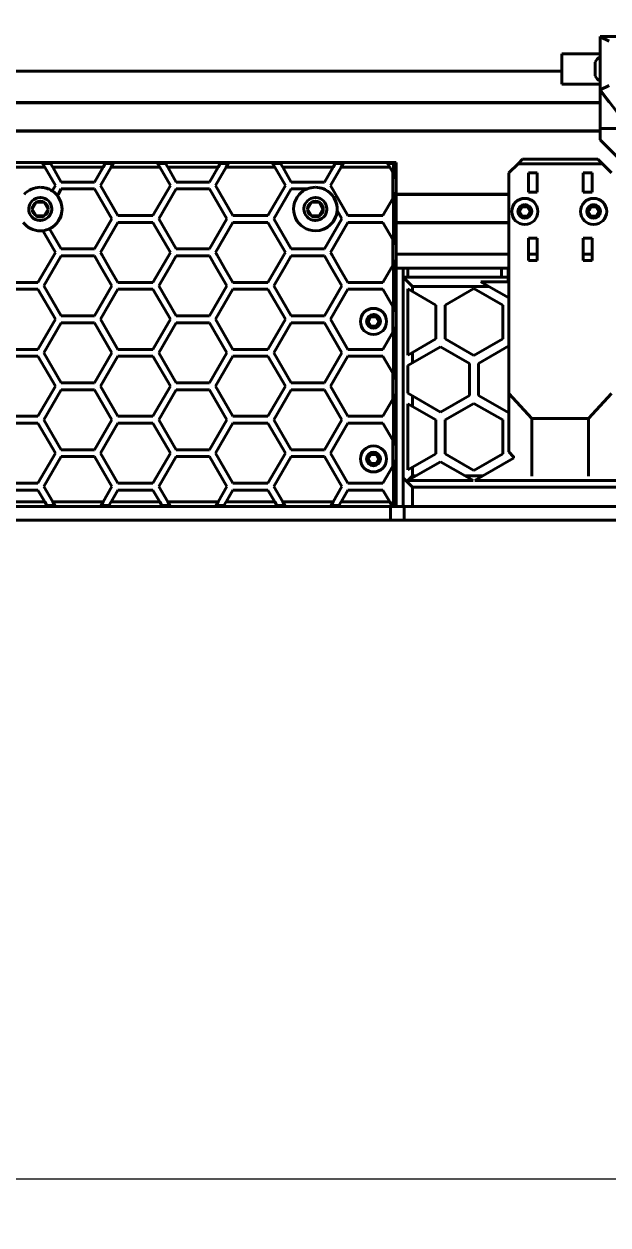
# Model space of a CAD drawing. Header units: millimetres. Extents: x 15 to 415, y 5 to 292.
# Drawn here: x 291.17 to 307.09, y 163.58 to 196.34 of the extents above; entities that cross this region are included whole.
import ezdxf

# ---------------------------------------------------------------- set-up
doc = ezdxf.new("R2010")
doc.units = ezdxf.units.MM
doc.layers.add('Annotations', color=7, linetype='Continuous')
doc.layers.add('Geometries', color=7, linetype='Continuous')
doc.styles.add('Shapr3', font='txt', dxfattribs={"height": 3.3495})
doc.dimstyles.new('ISO-25', dxfattribs={"dimtxt": 2.5, "dimasz": 2.5, "dimexe": 1.25, "dimexo": 0.625, "dimtad": 1, "dimtxsty": 'Standard', "dimcen": 2.5, "dimadec": 0, "dimazin": 0, "dimtfac": 1, "dimtmove": 0, "dimatfit": 3, "dimfxl": 1, "dimarcsym": 0})

# ---------------------------------------------------------------- blocks, each defined once
blk = doc.blocks.new('*D3')
at = {"layer": 'Annotations', "color": 0, "linetype": 'Continuous', "lineweight": 15}
for p, q in [((307.372, 273.412), (253.842, 273.412)), ((255.092, 182.588), (255.092, 270.912)), ((275.119, 180.088), (253.842, 180.088))]:
    blk.add_line(p, q, dxfattribs=at)
at = {"layer": 'Annotations', "color": 0}
for points in [[(255.509, 270.912), (254.676, 270.912), (255.092, 273.412)], [(254.676, 182.588), (255.509, 182.588), (255.092, 180.088)]]:
    blk.add_solid(points, dxfattribs=at)
at = {"layer": 'Defpoints', "color": 0}
for p in [(255.092, 273.412), (307.997, 273.412), (275.744, 180.088)]:
    blk.add_point(p, dxfattribs=at)
at = {"layer": 'Annotations', "color": 0, "lineweight": 15, "insert": (252.398, 223.569), "char_height": 3.3495, "attachment_point": 5, "rotation": 90, "style": 'Shapr3'}
blk.add_mtext('\\A1;746,59', dxfattribs=at)
blk = doc.blocks.new('*D4')
at = {"layer": 'Annotations', "color": 0, "linetype": 'Continuous', "lineweight": 15}
for p, q in [((275.744, 179.463), (275.744, 163.58)), ((345.115, 179.463), (345.115, 163.58)), ((342.615, 164.83), (278.244, 164.83))]:
    blk.add_line(p, q, dxfattribs=at)
at = {"layer": 'Annotations', "color": 0}
for points in [[(278.244, 165.246), (278.244, 164.413), (275.744, 164.83)], [(342.615, 164.413), (342.615, 165.246), (345.115, 164.83)]]:
    blk.add_solid(points, dxfattribs=at)
at = {"layer": 'Defpoints', "color": 0}
for p in [(275.744, 180.088), (345.115, 180.088), (275.744, 164.83)]:
    blk.add_point(p, dxfattribs=at)
at = {"layer": 'Annotations', "color": 0, "lineweight": 15, "insert": (315.25, 167.523), "char_height": 3.3495, "attachment_point": 5, "style": 'Shapr3'}
blk.add_mtext('\\A1;554,97', dxfattribs=at)

msp = doc.modelspace()

# ---------------------------------------------------------------- linework, layer by layer
at = {"layer": 'Geometries', "linetype": 'Continuous', "lineweight": 40}
for p, q in [((306.8758, 195.7678), (306.8758, 195.9928)), ((306.8758, 195.9928), (306.8773, 195.9928)), ((306.8773, 195.9928), (307.8896, 195.9928)), ((306.8773, 195.9844), (306.8773, 195.9928)), ((306.8773, 195.9844), (307.1273, 195.8678)), ((306.8773, 195.7678), (306.8773, 195.9844)), ((306.8773, 195.7678), (306.8758, 195.7678)), ((306.8758, 195.5206), (306.8758, 195.7678)), ((306.8773, 195.5206), (306.8773, 195.7678)), ((305.8287, 195.5206), (305.8287, 195.0553)), ((305.8287, 195.5206), (306.8758, 195.5206)), ((306.7396, 194.9243), (306.7396, 195.2993)), ((306.8758, 195.5206), (306.8773, 195.5206)), ((306.8773, 195.4471), (306.8773, 195.5206)), ((306.8773, 194.7765), (306.8773, 195.4471)), ((283.7346, 195.0553), (305.8287, 195.0553)), ((305.8287, 195.0553), (305.8287, 194.6956)), ((305.8287, 194.6956), (306.8758, 194.6956)), ((306.8758, 194.1928), (306.8758, 194.6956)), ((306.8758, 194.6956), (306.8773, 194.6956)), ((306.8773, 194.6956), (306.8773, 194.7765)), ((306.8773, 194.5431), (306.8773, 194.6956)), ((307.1273, 194.6591), (306.8781, 194.5422)), ((306.8781, 194.5422), (306.8773, 194.5431)), ((306.8773, 194.527), (306.8773, 194.5431)), ((307.1258, 194.1973), (306.8773, 194.527)), ((310.176, 190.1664), (306.8781, 194.5422)), ((283.4184, 194.1867), (306.8758, 194.1867)), ((306.8758, 194.1928), (283.4206, 194.1928)), ((306.8758, 194.1867), (306.8758, 194.1928)), ((306.8758, 193.4856), (306.8758, 194.1867)), ((306.8758, 193.4178), (283.1386, 193.4178)), ((283.1408, 193.4238), (306.8758, 193.4238)), ((306.8758, 193.4856), (307.3694, 193.4856)), ((306.8758, 193.4856), (306.8758, 193.4238)), ((306.8758, 193.4238), (306.8758, 193.4178)), ((306.8758, 193.4178), (306.8758, 193.1803)), ((308.3633, 191.6928), (306.8758, 193.1803)), ((304.6394, 192.5277), (304.7644, 192.6527)), ((304.7644, 192.6527), (306.8144, 192.6527)), ((305.1155, 192.6527), (305.0592, 192.6527)), ((305.0592, 192.6527), (305.5969, 192.6527)), ((305.1007, 192.6527), (305.1155, 192.6527)), ((305.5969, 192.6527), (305.7894, 192.6527)), ((305.7894, 192.6527), (305.982, 192.6527)), ((305.982, 192.6527), (306.5197, 192.6527)), ((306.4895, 192.6527), (306.4689, 192.6527)), ((306.5197, 192.6527), (306.4689, 192.6527)), ((306.8144, 192.6527), (306.9394, 192.5277)), ((282.8246, 192.5553), (301.2662, 192.5553)), ((291.7382, 192.4303), (290.4103, 192.4303)), ((291.6802, 192.5303), (291.7382, 192.4303)), ((291.8969, 192.5303), (291.6802, 192.5303)), ((291.7382, 192.4303), (292.0267, 191.9323)), ((291.9549, 192.4303), (291.8969, 192.5303)), ((293.3289, 192.4303), (291.9549, 192.4303)), ((291.9549, 192.4303), (292.1891, 192.0261)), ((293.0959, 192.0261), (293.3289, 192.4303)), ((293.2582, 191.9323), (293.5453, 192.4303)), ((293.3865, 192.5303), (293.3289, 192.4303)), ((293.6029, 192.5303), (293.3865, 192.5303)), ((293.5453, 192.4303), (293.6029, 192.5303)), ((294.8732, 192.4303), (293.5453, 192.4303)), ((295.0319, 192.5303), (294.8152, 192.5303)), ((294.8152, 192.5303), (294.8732, 192.4303)), ((295.1617, 191.9323), (294.8732, 192.4303)), ((295.0899, 192.4303), (295.0319, 192.5303)), ((296.4639, 192.4303), (295.0899, 192.4303)), ((295.3241, 192.0261), (295.0899, 192.4303)), ((296.4639, 192.4303), (296.2309, 192.0261)), ((296.3932, 191.9323), (296.6803, 192.4303)), ((296.5215, 192.5303), (296.4639, 192.4303)), ((296.7379, 192.5303), (296.5215, 192.5303)), ((296.6803, 192.4303), (296.7379, 192.5303)), ((298.0082, 192.4303), (296.6803, 192.4303)), ((298.1669, 192.5303), (297.9502, 192.5303)), ((297.9502, 192.5303), (298.0082, 192.4303)), ((298.2967, 191.9323), (298.0082, 192.4303)), ((298.2249, 192.4303), (298.1669, 192.5303)), ((299.5989, 192.4303), (298.2249, 192.4303)), ((298.2249, 192.4303), (298.4591, 192.0261)), ((299.3659, 192.0261), (299.5989, 192.4303)), ((299.8153, 192.4303), (299.5282, 191.9323)), ((299.6565, 192.5303), (299.5989, 192.4303)), ((299.8729, 192.5303), (299.6565, 192.5303)), ((299.8153, 192.4303), (299.8729, 192.5303)), ((301.1408, 192.4303), (299.8153, 192.4303)), ((301.2412, 192.5303), (301.0829, 192.5303)), ((301.0829, 192.5303), (301.1408, 192.4303)), ((301.2247, 192.2855), (301.1408, 192.4303)), ((301.2247, 191.5791), (301.2247, 192.2855)), ((301.2247, 192.2855), (301.2412, 192.2571)), ((301.2412, 192.5303), (301.2662, 192.5553)), ((301.2412, 192.2571), (301.2412, 192.5303)), ((301.2662, 192.5553), (301.3162, 192.5553)), ((301.3162, 192.5553), (301.3162, 192.1277)), ((304.6394, 192.5277), (304.3894, 192.2777)), ((306.9394, 192.5277), (304.6394, 192.5277)), ((307.1894, 192.2777), (306.9394, 192.5277)), ((292.1891, 192.0261), (293.0959, 192.0261)), ((296.2309, 192.0261), (295.3241, 192.0261)), ((298.4591, 192.0261), (299.3659, 192.0261)), ((301.2412, 192.2571), (301.3162, 192.1277)), ((301.3162, 192.1277), (301.3162, 191.7369)), ((304.3894, 192.2777), (304.3894, 191.6928)), ((304.922, 192.2777), (305.1627, 192.2777)), ((304.922, 192.2777), (304.922, 191.7464)), ((305.1627, 192.2777), (305.1627, 191.7464)), ((306.4162, 192.2777), (306.4162, 191.7464)), ((306.6569, 192.2777), (306.4162, 192.2777)), ((306.6569, 192.2777), (306.6569, 191.7464)), ((292.0267, 191.9323), (291.9416, 191.7855)), ((292.0828, 191.6551), (292.1011, 191.6867)), ((292.1011, 191.6867), (292.1891, 191.8386)), ((292.1891, 191.8386), (293.0959, 191.8386)), ((293.0959, 191.8386), (293.5678, 191.0198)), ((293.2582, 191.9323), (293.7302, 191.1135)), ((295.1617, 191.9323), (294.6874, 191.1135)), ((294.8497, 191.0198), (295.3241, 191.8386)), ((296.2309, 191.8386), (295.3241, 191.8386)), ((296.2309, 191.8386), (296.7028, 191.0198)), ((296.8652, 191.1135), (296.3932, 191.9323)), ((298.2967, 191.9323), (297.8224, 191.1135)), ((298.4591, 191.8386), (297.9847, 191.0198)), ((298.4591, 191.8386), (298.7091, 191.8386)), ((298.7091, 191.8386), (298.8875, 191.8386)), ((299.3659, 191.8386), (299.3417, 191.8386)), ((299.3743, 191.8239), (299.3659, 191.8386)), ((299.5282, 191.9323), (300.0002, 191.1135)), ((301.2412, 191.6075), (301.3162, 191.7369)), ((301.3162, 191.7369), (301.3162, 191.6928)), ((304.3894, 191.6928), (301.3162, 191.6928)), ((301.3162, 191.6928), (301.3162, 191.6867)), ((301.3162, 191.6867), (304.3894, 191.6867)), ((301.3162, 191.6867), (301.3162, 190.9238)), ((304.3894, 191.6928), (304.3894, 191.6867)), ((304.3894, 191.6867), (304.3894, 190.9238)), ((305.1627, 191.7464), (304.922, 191.7464)), ((305.11, 191.7464), (305.0592, 191.7464)), ((305.0592, 191.7464), (305.1627, 191.7464)), ((305.11, 191.7464), (305.0894, 191.7464)), ((306.4162, 191.7464), (306.6569, 191.7464)), ((306.4162, 191.7464), (306.5197, 191.7464)), ((306.4895, 191.7464), (306.4689, 191.7464)), ((306.5197, 191.7464), (306.4689, 191.7464)), ((291.5063, 191.4774), (291.3981, 191.2899)), ((291.5063, 191.4774), (291.3981, 191.2899)), ((291.6074, 191.4774), (291.5063, 191.4774)), ((291.6146, 191.4774), (291.6074, 191.4774)), ((291.6109, 191.6024), (291.6134, 191.6024)), ((291.6215, 191.4774), (291.6146, 191.4774)), ((291.7184, 191.4774), (291.6215, 191.4774)), ((291.7229, 191.4774), (291.7184, 191.4774)), ((291.8311, 191.2899), (291.7229, 191.4774)), ((299.0063, 191.4774), (298.8981, 191.2899)), ((299.0063, 191.4774), (298.8981, 191.2899)), ((299.1074, 191.4774), (299.0063, 191.4774)), ((299.1146, 191.4774), (299.1074, 191.4774)), ((299.1109, 191.6024), (299.1134, 191.6024)), ((299.1215, 191.4774), (299.1146, 191.4774)), ((299.2184, 191.4774), (299.1215, 191.4774)), ((299.2229, 191.4774), (299.2184, 191.4774)), ((299.2229, 191.4774), (299.2742, 191.3885)), ((299.3311, 191.2899), (299.2742, 191.3885)), ((301.2247, 191.5791), (300.955, 191.1135)), ((301.2247, 191.5791), (301.2412, 191.6075)), ((301.2412, 190.4321), (301.2412, 191.6075)), ((304.7518, 191.3493), (304.6796, 191.2243)), ((304.7518, 191.3493), (304.76, 191.3493)), ((304.824, 191.3493), (304.76, 191.3493)), ((304.824, 191.3493), (304.888, 191.3493)), ((304.8961, 191.3493), (304.888, 191.3493)), ((304.9683, 191.2243), (304.8961, 191.3493)), ((306.6268, 191.3493), (306.5767, 191.2625)), ((306.6268, 191.3493), (306.635, 191.3493)), ((306.699, 191.3493), (306.635, 191.3493)), ((306.699, 191.3493), (306.763, 191.3493)), ((306.7711, 191.3493), (306.763, 191.3493)), ((306.8433, 191.2243), (306.7711, 191.3493)), ((291.3981, 191.2899), (291.5063, 191.1024)), ((291.3981, 191.2899), (291.5063, 191.1024)), ((291.5063, 191.1024), (291.6146, 191.1024)), ((291.6146, 191.1024), (291.7229, 191.1024)), ((291.6158, 190.9775), (291.6183, 190.9775)), ((291.7229, 191.1024), (291.8311, 191.2899)), ((291.9269, 191.3), (291.9271, 191.2923)), ((291.9269, 191.2783), (291.9271, 191.2899)), ((291.9271, 191.2899), (291.9271, 191.2923)), ((293.5678, 191.0198), (293.0959, 190.2011)), ((293.7302, 191.1135), (294.6874, 191.1135)), ((294.8497, 191.0198), (295.3241, 190.2011)), ((296.7028, 191.0198), (296.2309, 190.2011)), ((296.8652, 191.1135), (297.8224, 191.1135)), ((298.4591, 190.2011), (297.9847, 191.0198)), ((298.8981, 191.2899), (299.0063, 191.1024)), ((298.8981, 191.2899), (299.0063, 191.1024)), ((299.0063, 191.1024), (299.1146, 191.1024)), ((299.1146, 191.1024), (299.2181, 191.1024)), ((299.1158, 190.9775), (299.1183, 190.9775)), ((299.2181, 191.1024), (299.2229, 191.1024)), ((299.2229, 191.1024), (299.3311, 191.2899)), ((299.8378, 191.0198), (299.3659, 190.2011)), ((299.4269, 191.3), (299.4271, 191.2923)), ((299.4269, 191.2783), (299.4271, 191.2899)), ((299.4271, 191.2899), (299.4271, 191.2923)), ((299.8378, 191.0198), (299.7068, 191.247)), ((300.0002, 191.1135), (300.955, 191.1135)), ((304.6796, 191.2243), (304.7518, 191.0993)), ((304.7518, 191.0993), (304.76, 191.0993)), ((304.824, 191.0993), (304.76, 191.0993)), ((304.824, 191.0993), (304.888, 191.0993)), ((304.8961, 191.0993), (304.888, 191.0993)), ((304.8961, 191.0993), (304.9209, 191.1422)), ((304.9683, 191.2243), (304.9209, 191.1422)), ((305.0114, 191.2209), (305.0115, 191.2243)), ((306.5546, 191.2243), (306.5766, 191.2624)), ((306.5546, 191.2243), (306.6268, 191.0993)), ((306.5766, 191.2624), (306.5767, 191.2625)), ((306.6268, 191.0993), (306.635, 191.0993)), ((306.699, 191.0993), (306.635, 191.0993)), ((306.699, 191.0993), (306.763, 191.0993)), ((306.7711, 191.0993), (306.763, 191.0993)), ((306.7711, 191.0993), (306.8433, 191.2243)), ((306.8864, 191.2209), (306.8865, 191.2243)), ((291.6832, 190.7002), (291.7273, 190.624)), ((292.1891, 190.2011), (291.869, 190.7535)), ((293.7301, 190.926), (293.2582, 190.1073)), ((293.7301, 190.926), (294.6874, 190.926)), ((295.1617, 190.1073), (294.6874, 190.926)), ((296.3932, 190.1073), (296.8651, 190.926)), ((296.8651, 190.926), (297.8224, 190.926)), ((298.2967, 190.1073), (297.8224, 190.926)), ((300.0001, 190.926), (299.5282, 190.1073)), ((300.955, 190.926), (300.0001, 190.926)), ((301.2247, 190.4605), (300.955, 190.926)), ((301.3162, 190.9238), (304.3894, 190.9238)), ((301.3162, 190.9238), (301.3162, 190.9178)), ((304.3894, 190.9178), (301.3162, 190.9178)), ((301.3162, 190.9178), (301.3162, 190.3027)), ((304.3894, 190.9238), (304.3894, 190.9178)), ((304.3894, 190.9178), (304.3894, 190.0553)), ((291.7273, 190.624), (292.0267, 190.1073)), ((301.2247, 189.7541), (301.2247, 190.4605)), ((301.2247, 190.4605), (301.2412, 190.4321)), ((301.2412, 190.4321), (301.3162, 190.3027)), ((304.922, 190.0553), (304.922, 190.4964)), ((304.922, 190.4964), (305.1627, 190.4964)), ((305.1627, 190.0553), (305.1627, 190.4964)), ((306.6569, 190.4964), (306.4162, 190.4964)), ((306.4162, 190.0553), (306.4162, 190.4964)), ((306.6569, 190.0553), (306.6569, 190.4964)), ((291.5524, 189.2886), (292.0267, 190.1073)), ((292.1891, 190.0136), (291.7147, 189.1948)), ((293.0959, 190.2011), (292.1891, 190.2011)), ((292.1891, 190.0136), (293.0959, 190.0136)), ((293.2879, 189.6803), (293.0959, 190.0136)), ((293.2882, 190.0553), (293.2582, 190.1073)), ((293.2882, 190.0553), (293.2882, 190.0553)), ((293.2906, 190.0511), (293.2882, 190.0553)), ((293.5043, 189.6803), (293.2906, 190.0511)), ((294.6874, 189.2886), (295.1617, 190.1073)), ((295.3241, 190.0136), (295.131, 189.6803)), ((295.3241, 190.2011), (296.2309, 190.2011)), ((295.3241, 190.0136), (296.2309, 190.0136)), ((296.2309, 190.0136), (296.4229, 189.6803)), ((296.4232, 190.0553), (296.3932, 190.1073)), ((296.4256, 190.0511), (296.4232, 190.0553)), ((296.4232, 190.0553), (296.4232, 190.0553)), ((296.6393, 189.6803), (296.4256, 190.0511)), ((298.2641, 190.0511), (298.0493, 189.6803)), ((298.2665, 190.0553), (298.2641, 190.0511)), ((298.4591, 190.0136), (298.266, 189.6803)), ((298.2665, 190.0553), (298.2666, 190.0553)), ((298.2967, 190.1073), (298.2666, 190.0553)), ((298.4591, 190.2011), (299.3659, 190.2011)), ((298.4591, 190.0136), (299.3659, 190.0136)), ((299.3659, 190.0136), (299.5579, 189.6803)), ((299.5582, 190.0553), (299.5282, 190.1073)), ((299.5606, 190.0511), (299.5582, 190.0553)), ((299.5582, 190.0553), (299.5582, 190.0553)), ((299.7743, 189.6803), (299.5606, 190.0511)), ((301.3162, 190.3027), (301.3162, 190.0553)), ((301.3162, 190.0553), (304.3894, 190.0553)), ((301.3162, 190.0553), (301.3162, 189.9119)), ((304.3894, 190.0553), (304.3894, 189.6803)), ((304.922, 190.0553), (305.1627, 190.0553)), ((304.922, 189.8909), (304.922, 190.0553)), ((305.1627, 189.8909), (305.1627, 190.0553)), ((306.4162, 190.0553), (306.6569, 190.0553)), ((306.4162, 189.8909), (306.4162, 190.0553)), ((306.6569, 189.8909), (306.6569, 190.0553)), ((293.5678, 189.1948), (293.2879, 189.6803)), ((293.7301, 189.2886), (293.5043, 189.6803)), ((294.8497, 189.1948), (295.131, 189.6803)), ((296.7028, 189.1948), (296.4229, 189.6803)), ((296.8651, 189.2886), (296.6393, 189.6803)), ((297.8224, 189.2886), (298.0493, 189.6803)), ((298.266, 189.6803), (297.9847, 189.1948)), ((299.5579, 189.6803), (299.8378, 189.1948)), ((300.0001, 189.2886), (299.7743, 189.6803)), ((301.182, 189.6803), (300.955, 189.2886)), ((301.2247, 189.7541), (301.182, 189.6803)), ((301.182, 189.6803), (301.182, 189.6803)), ((301.182, 189.6803), (301.182, 189.6803)), ((301.2247, 189.7541), (301.2412, 189.7825)), ((301.2412, 189.7825), (301.3162, 189.9119)), ((301.2412, 188.6071), (301.2412, 189.7825)), ((301.3162, 189.9119), (301.3162, 189.6803)), ((301.3162, 189.6803), (301.3162, 189.6803)), ((301.3162, 189.6803), (301.3162, 189.6803)), ((301.3162, 189.6803), (301.3162, 188.4777)), ((301.3162, 189.6803), (301.5103, 189.6803)), ((301.5103, 189.6803), (301.6366, 189.6803)), ((301.5116, 189.6803), (301.5116, 189.6804)), ((301.5116, 189.6804), (301.5116, 189.4304)), ((301.6366, 189.4304), (301.6366, 189.6804)), ((301.6366, 189.6803), (303.3802, 189.6803)), ((303.3802, 189.6803), (304.1878, 189.6803)), ((304.1866, 189.4304), (304.1866, 189.6804)), ((304.1878, 189.6803), (304.3741, 189.6803)), ((304.3741, 189.6804), (304.3741, 189.4304)), ((304.3741, 189.6803), (304.3882, 189.6803)), ((304.3894, 189.6803), (304.3894, 188.866)), ((304.922, 189.8909), (305.1627, 189.8909)), ((305.1124, 189.8909), (304.922, 189.8909)), ((305.0592, 189.8909), (305.1627, 189.8909)), ((305.11, 189.8909), (305.0592, 189.8909)), ((305.11, 189.8909), (305.1124, 189.8909)), ((306.6569, 189.8909), (306.4162, 189.8909)), ((306.4162, 189.8909), (306.5197, 189.8909)), ((306.4665, 189.8909), (306.4689, 189.8909)), ((306.6569, 189.8909), (306.4665, 189.8909)), ((306.5197, 189.8909), (306.4689, 189.8909)), ((301.5116, 189.4304), (301.5116, 183.9553)), ((301.5116, 189.4304), (301.6366, 189.4304)), ((301.7616, 189.1804), (301.5116, 189.4304)), ((304.1866, 189.4304), (301.6366, 189.4304)), ((304.3741, 189.4304), (304.1866, 189.4304)), ((304.3741, 189.4304), (304.3741, 189.3054)), ((290.5951, 189.2886), (291.5524, 189.2886)), ((290.5952, 189.1011), (291.5524, 189.1011)), ((292.0267, 188.2823), (291.5524, 189.1011)), ((291.7147, 189.1948), (292.1891, 188.3761)), ((293.0959, 188.3761), (293.5678, 189.1948)), ((293.7302, 189.1011), (293.2582, 188.2823)), ((293.7301, 189.2886), (294.6874, 189.2886)), ((294.6874, 189.1011), (293.7302, 189.1011)), ((294.6874, 189.1011), (295.1617, 188.2823)), ((294.8497, 189.1948), (295.3241, 188.3761)), ((296.2309, 188.3761), (296.7028, 189.1948)), ((296.8652, 189.1011), (296.3932, 188.2823)), ((296.8651, 189.2886), (297.8224, 189.2886)), ((296.8652, 189.1011), (297.8224, 189.1011)), ((298.2967, 188.2823), (297.8224, 189.1011)), ((298.4591, 188.3761), (297.9847, 189.1948)), ((299.8378, 189.1948), (299.3659, 188.3761)), ((300.0002, 189.1011), (299.5282, 188.2823)), ((300.0001, 189.2886), (300.955, 189.2886)), ((300.0002, 189.1011), (300.955, 189.1011)), ((301.2247, 188.6355), (300.955, 189.1011)), ((301.6366, 187.3078), (301.6366, 189.1123)), ((301.7616, 189.0402), (301.6366, 189.1123)), ((301.7616, 189.0402), (301.7616, 189.1804)), ((301.7616, 189.1804), (303.844, 189.1804)), ((302.4009, 188.6717), (301.7616, 189.0402)), ((302.6509, 188.6717), (303.4384, 189.1257)), ((303.4384, 189.1257), (304.2258, 188.6717)), ((303.627, 189.3054), (304.3741, 189.3054)), ((303.627, 189.3054), (303.844, 189.1804)), ((303.844, 189.1804), (304.3894, 188.866)), ((304.3894, 188.866), (304.3894, 187.5565)), ((292.1891, 188.3761), (293.0959, 188.3761)), ((295.3241, 188.3761), (296.2309, 188.3761)), ((298.4591, 188.3761), (299.3659, 188.3761)), ((301.2247, 187.9291), (301.2247, 188.6355)), ((301.2247, 188.6355), (301.2412, 188.6071)), ((301.2412, 188.6071), (301.3162, 188.4777)), ((301.3162, 188.4777), (301.3162, 188.0869)), ((302.4009, 187.7506), (302.4009, 188.6717)), ((302.6509, 187.7506), (302.6509, 188.6717)), ((304.2258, 187.7506), (304.2258, 188.6717)), ((292.0267, 188.2823), (291.5524, 187.4635)), ((292.1891, 188.1886), (291.7147, 187.3698)), ((292.1891, 188.1886), (293.0959, 188.1886)), ((293.5678, 187.3698), (293.0959, 188.1886)), ((293.7302, 187.4635), (293.2582, 188.2823)), ((295.1617, 188.2823), (294.6874, 187.4635)), ((294.8497, 187.3698), (295.3241, 188.1886)), ((295.3241, 188.1886), (296.2309, 188.1886)), ((296.2309, 188.1886), (296.7028, 187.3698)), ((296.8652, 187.4635), (296.3932, 188.2823)), ((297.8224, 187.4635), (298.2967, 188.2823)), ((298.4591, 188.1886), (297.9847, 187.3698)), ((298.4591, 188.1886), (299.3659, 188.1886)), ((299.3659, 188.1886), (299.8378, 187.3698)), ((299.5282, 188.2823), (300.0002, 187.4635)), ((300.5546, 188.2243), (300.5831, 188.2736)), ((300.5546, 188.2243), (300.6268, 188.0993)), ((300.6268, 188.3493), (300.5831, 188.2736)), ((300.6268, 188.3493), (300.635, 188.3493)), ((300.6268, 188.0993), (300.635, 188.0993)), ((300.699, 188.3493), (300.635, 188.3493)), ((300.699, 188.0993), (300.635, 188.0993)), ((300.699, 188.3493), (300.763, 188.3493)), ((300.699, 188.0993), (300.763, 188.0993)), ((300.7711, 188.3493), (300.763, 188.3493)), ((300.7711, 188.0993), (300.763, 188.0993)), ((300.8433, 188.2243), (300.7711, 188.3493)), ((300.7711, 188.0993), (300.7834, 188.1205)), ((300.8072, 188.1619), (300.7834, 188.1205)), ((300.8433, 188.2243), (300.8072, 188.1619)), ((300.8864, 188.2209), (300.8865, 188.2243)), ((301.3162, 188.0869), (301.2412, 187.9575)), ((301.3162, 188.0869), (301.3162, 186.6527)), ((300.955, 187.4635), (301.2247, 187.9291)), ((301.2412, 187.9575), (301.2247, 187.9291)), ((301.2412, 186.7821), (301.2412, 187.9575)), ((301.7616, 187.3803), (302.4009, 187.7506)), ((303.4384, 187.2944), (302.6509, 187.7506)), ((304.2258, 187.7506), (303.4384, 187.2944)), ((290.5952, 187.4635), (291.5524, 187.4635)), ((294.6874, 187.4635), (293.7302, 187.4635)), ((296.8652, 187.4635), (297.8224, 187.4635)), ((300.0002, 187.4635), (300.955, 187.4635)), ((301.6366, 187.3078), (301.7616, 187.3803)), ((302.5259, 187.5341), (301.7616, 187.0913)), ((301.7616, 187.0913), (301.7616, 187.3803)), ((303.3134, 187.0779), (302.5259, 187.5341)), ((304.3894, 187.5565), (303.5634, 187.0779)), ((304.3894, 187.5565), (304.3894, 186.2556)), ((290.5952, 187.276), (291.5524, 187.276)), ((291.5524, 187.276), (292.0267, 186.4573)), ((291.7147, 187.3698), (292.1891, 186.551)), ((293.0959, 186.551), (293.5678, 187.3698)), ((293.7302, 187.276), (293.2582, 186.4573)), ((293.7302, 187.276), (294.6874, 187.276)), ((294.6874, 187.276), (295.1617, 186.4573)), ((294.8497, 187.3698), (295.3241, 186.551)), ((296.7028, 187.3698), (296.2309, 186.551)), ((296.3932, 186.4573), (296.8652, 187.276)), ((297.8224, 187.276), (296.8652, 187.276)), ((298.2967, 186.4573), (297.8224, 187.276)), ((297.9847, 187.3698), (298.4591, 186.551)), ((299.3659, 186.551), (299.8378, 187.3698)), ((299.5282, 186.4573), (300.0002, 187.276)), ((300.955, 187.276), (300.0002, 187.276)), ((301.2247, 186.8105), (300.955, 187.276)), ((301.7616, 187.0913), (301.6366, 187.0189)), ((303.3134, 186.2072), (303.3134, 187.0779)), ((303.5634, 186.2072), (303.5634, 187.0779)), ((301.2247, 186.1041), (301.2247, 186.8105)), ((301.2247, 186.8105), (301.2412, 186.7821)), ((301.2412, 186.7821), (301.3162, 186.6527)), ((301.6366, 187.0189), (301.6366, 186.2658)), ((291.5524, 185.6385), (292.0267, 186.4573)), ((292.1891, 186.551), (293.0959, 186.551)), ((293.2582, 186.4573), (293.7302, 185.6385)), ((294.6874, 185.6385), (295.1617, 186.4573)), ((295.3241, 186.551), (296.2309, 186.551)), ((296.8652, 185.6385), (296.3932, 186.4573)), ((298.2967, 186.4573), (297.8224, 185.6385)), ((298.4591, 186.551), (299.3659, 186.551)), ((300.0002, 185.6385), (299.5282, 186.4573)), ((301.3162, 186.6527), (301.3162, 186.2619)), ((292.1891, 186.3635), (291.7147, 185.5448)), ((292.1891, 186.3635), (293.0959, 186.3635)), ((293.0959, 186.3635), (293.5678, 185.5448)), ((294.8497, 185.5448), (295.3241, 186.3635)), ((295.3241, 186.3635), (296.2309, 186.3635)), ((296.2309, 186.3635), (296.7028, 185.5448)), ((297.9847, 185.5448), (298.4591, 186.3635)), ((298.4591, 186.3635), (299.3659, 186.3635)), ((299.3659, 186.3635), (299.8378, 185.5448)), ((301.2247, 186.1041), (300.955, 185.6385)), ((301.2247, 186.1041), (301.2412, 186.1325)), ((301.2412, 186.1325), (301.3162, 186.2619)), ((301.2412, 184.9571), (301.2412, 186.1325)), ((301.3162, 186.2619), (301.3162, 184.8277)), ((301.7616, 186.1938), (301.6366, 186.2658)), ((302.5259, 185.7533), (301.7616, 186.1938)), ((301.7616, 185.9052), (301.7616, 186.1938)), ((302.5259, 185.7533), (303.3134, 186.2072)), ((303.5634, 186.2072), (304.3894, 185.731)), ((304.3894, 186.2556), (305.0144, 185.5784)), ((304.3894, 185.731), (304.3894, 186.2556)), ((306.5644, 185.5784), (307.1894, 186.2556)), ((301.6366, 184.1728), (301.6366, 185.9773)), ((301.7616, 185.9052), (301.6366, 185.9773)), ((302.4009, 185.5367), (301.7616, 185.9052)), ((302.6509, 185.5367), (303.4384, 185.9907)), ((303.4384, 185.9907), (304.2258, 185.5367)), ((290.5951, 185.451), (291.5524, 185.451)), ((290.5952, 185.6385), (291.5524, 185.6385)), ((292.0267, 184.6323), (291.5524, 185.451)), ((292.1891, 184.726), (291.7147, 185.5448)), ((293.0959, 184.726), (293.5678, 185.5448)), ((293.2582, 184.6323), (293.7301, 185.451)), ((293.7301, 185.451), (294.6874, 185.451)), ((293.7302, 185.6385), (294.6874, 185.6385)), ((294.6874, 185.451), (295.1617, 184.6323)), ((295.3241, 184.726), (294.8497, 185.5448)), ((296.7028, 185.5448), (296.2309, 184.726)), ((296.8651, 185.451), (296.3932, 184.6323)), ((296.8651, 185.451), (297.8224, 185.451)), ((296.8652, 185.6385), (297.8224, 185.6385)), ((297.8224, 185.451), (298.2967, 184.6323)), ((298.4591, 184.726), (297.9847, 185.5448)), ((299.8378, 185.5448), (299.3659, 184.726)), ((299.5282, 184.6323), (300.0001, 185.451)), ((300.0001, 185.451), (300.955, 185.451)), ((300.0002, 185.6385), (300.955, 185.6385)), ((300.955, 185.451), (301.2247, 184.9855)), ((302.4009, 184.6156), (302.4009, 185.5367)), ((302.6509, 184.6156), (302.6509, 185.5367)), ((304.2258, 184.6156), (304.2258, 185.5367)), ((304.3894, 184.6643), (304.3894, 185.731)), ((305.0144, 185.5784), (305.0144, 184.0063)), ((306.5644, 185.5784), (305.0144, 185.5784)), ((306.5644, 184.0063), (306.5644, 185.5784)), ((301.2412, 184.9571), (301.2247, 184.9855)), ((301.2247, 184.2791), (301.2247, 184.9855)), ((301.3162, 184.8277), (301.2412, 184.9571)), ((301.3162, 184.8277), (301.3162, 184.4369)), ((292.0267, 184.6323), (291.5524, 183.8135)), ((292.1891, 184.5385), (291.7147, 183.7198)), ((293.0959, 184.726), (292.1891, 184.726)), ((292.1891, 184.5385), (293.0959, 184.5385)), ((293.5678, 183.7198), (293.0959, 184.5385)), ((293.2582, 184.6323), (293.7301, 183.8135)), ((295.1617, 184.6323), (294.6874, 183.8135)), ((294.8497, 183.7198), (295.3241, 184.5385)), ((296.2309, 184.726), (295.3241, 184.726)), ((295.3241, 184.5385), (296.2309, 184.5385)), ((296.7028, 183.7198), (296.2309, 184.5385)), ((296.3932, 184.6323), (296.8651, 183.8135)), ((298.2967, 184.6323), (297.8224, 183.8135)), ((297.9847, 183.7198), (298.4591, 184.5385)), ((298.4591, 184.726), (299.3659, 184.726)), ((298.4591, 184.5385), (299.3659, 184.5385)), ((299.3659, 184.5385), (299.8378, 183.7198)), ((300.0001, 183.8135), (299.5282, 184.6323)), ((300.6268, 184.5993), (300.5546, 184.4743)), ((300.5546, 184.4743), (300.5977, 184.3997)), ((300.6268, 184.5993), (300.635, 184.5993)), ((300.699, 184.5993), (300.635, 184.5993)), ((300.699, 184.5993), (300.764, 184.5993)), ((300.7711, 184.5993), (300.764, 184.5993)), ((300.7711, 184.5993), (300.786, 184.5737)), ((300.7711, 184.3493), (300.8433, 184.4743)), ((300.8382, 184.4831), (300.786, 184.5737)), ((300.8433, 184.4743), (300.8382, 184.4831)), ((300.8864, 184.4709), (300.8865, 184.4743)), ((301.2412, 184.3075), (301.3162, 184.4369)), ((301.3162, 184.4369), (301.3162, 183.1804)), ((301.7616, 184.2453), (302.4009, 184.6156)), ((303.4384, 184.1594), (302.6509, 184.6156)), ((304.2258, 184.6156), (303.4384, 184.1594)), ((304.5144, 184.4939), (303.6785, 184.0096)), ((304.5144, 184.5288), (304.3894, 184.6643)), ((304.5144, 184.5288), (304.5144, 184.5481)), ((304.5144, 184.4939), (304.5144, 184.5288)), ((300.5977, 184.3997), (300.6088, 184.3804)), ((300.6268, 184.3493), (300.6088, 184.3804)), ((300.6268, 184.3493), (300.635, 184.3493)), ((300.699, 184.3493), (300.635, 184.3493)), ((300.699, 184.3493), (300.763, 184.3493)), ((300.7711, 184.3493), (300.763, 184.3493)), ((301.2247, 184.2791), (300.955, 183.8135)), ((301.2247, 184.2791), (301.2412, 184.3075)), ((301.2412, 183.2053), (301.2412, 184.3075)), ((301.6366, 184.1728), (301.7616, 184.2453)), ((301.7616, 184.0096), (301.7616, 184.2453)), ((301.8535, 184.0096), (302.5259, 184.3991)), ((303.1982, 184.0096), (302.5259, 184.3991)), ((291.5524, 183.8135), (290.5951, 183.8135)), ((294.6874, 183.8135), (293.7301, 183.8135)), ((297.8224, 183.8135), (296.8651, 183.8135)), ((300.0001, 183.8135), (300.955, 183.8135)), ((301.5116, 183.9553), (301.5116, 183.1804)), ((301.5116, 183.9553), (301.6094, 183.8575)), ((301.6094, 183.8575), (301.7616, 184.0096)), ((301.6094, 183.8575), (301.7603, 183.7066)), ((301.6378, 183.8846), (301.8535, 184.0096)), ((303.4139, 183.8846), (301.6378, 183.8846)), ((301.8535, 184.0096), (301.7616, 184.0096)), ((303.6785, 184.0096), (303.1982, 184.0096)), ((303.4139, 183.8846), (303.1982, 184.0096)), ((303.6785, 184.0096), (303.4627, 183.8846)), ((307.9606, 183.8846), (303.4627, 183.8846)), ((290.5952, 183.626), (291.5524, 183.626)), ((291.7382, 183.3053), (291.5524, 183.626)), ((291.9549, 183.3053), (291.7147, 183.7198)), ((293.3289, 183.3053), (293.5678, 183.7198)), ((293.7302, 183.626), (293.5453, 183.3053)), ((293.7302, 183.626), (294.6874, 183.626)), ((294.6874, 183.626), (294.8732, 183.3053)), ((294.8497, 183.7198), (295.0899, 183.3053)), ((296.4639, 183.3053), (296.7028, 183.7198)), ((296.6803, 183.3053), (296.8652, 183.626)), ((296.8652, 183.626), (297.8224, 183.626)), ((298.0082, 183.3053), (297.8224, 183.626)), ((298.2249, 183.3053), (297.9847, 183.7198)), ((299.8378, 183.7198), (299.5989, 183.3053)), ((299.8153, 183.3053), (300.0002, 183.626)), ((300.0002, 183.626), (300.955, 183.626)), ((301.1408, 183.3053), (300.955, 183.626)), ((301.7603, 183.7066), (301.7616, 183.7053)), ((301.7603, 183.1804), (301.7603, 183.7066)), ((318.6076, 183.7053), (301.7616, 183.7053)), ((301.1604, 183.1803), (279.5229, 183.1803)), ((290.4103, 183.3053), (291.7382, 183.3053)), ((291.7382, 183.3053), (291.7961, 183.2053)), ((291.7961, 183.2053), (292.0128, 183.2053)), ((291.9549, 183.3053), (293.3289, 183.3053)), ((292.0128, 183.2053), (291.9549, 183.3053)), ((293.3289, 183.3053), (293.2712, 183.2053)), ((293.2712, 183.2053), (293.4876, 183.2053)), ((293.4876, 183.2053), (293.5453, 183.3053)), ((293.5453, 183.3053), (294.8732, 183.3053)), ((294.8732, 183.3053), (294.9311, 183.2053)), ((294.9311, 183.2053), (295.1478, 183.2053)), ((295.1478, 183.2053), (295.0899, 183.3053)), ((295.0899, 183.3053), (296.4639, 183.3053)), ((296.4639, 183.3053), (296.4062, 183.2053)), ((296.4062, 183.2053), (296.6226, 183.2053)), ((296.6226, 183.2053), (296.6803, 183.3053)), ((296.6803, 183.3053), (298.0082, 183.3053)), ((298.0082, 183.3053), (298.0661, 183.2053)), ((298.0661, 183.2053), (298.2828, 183.2053)), ((298.2828, 183.2053), (298.2249, 183.3053)), ((298.2249, 183.3053), (299.5989, 183.3053)), ((299.5989, 183.3053), (299.5412, 183.2053)), ((299.5412, 183.2053), (299.7576, 183.2053)), ((299.7576, 183.2053), (299.8153, 183.3053)), ((299.8153, 183.3053), (301.1408, 183.3053)), ((301.1408, 183.3053), (301.1988, 183.2053)), ((301.2662, 183.1803), (301.1604, 183.1803)), ((301.1604, 182.8053), (301.1604, 183.1803)), ((301.1988, 183.2053), (301.2412, 183.2053)), ((301.2662, 183.1803), (301.2412, 183.2053)), ((301.3162, 183.1803), (301.2662, 183.1803)), ((301.3162, 183.1804), (301.3162, 183.1803)), ((301.5037, 183.1804), (301.3162, 183.1804)), ((301.3162, 183.1803), (301.3162, 183.1803)), ((301.3162, 183.1803), (301.5037, 183.1803)), ((301.5037, 183.1804), (301.5037, 183.1803)), ((301.5116, 183.1804), (301.5037, 183.1804)), ((301.5037, 183.1803), (301.5354, 183.1803)), ((301.5116, 183.1804), (301.7603, 183.1804)), ((301.5354, 183.1803), (301.5354, 182.8053)), ((306.7426, 183.1803), (301.5354, 183.1803)), ((306.7426, 183.1804), (301.7603, 183.1804)), ((306.7426, 183.1804), (306.7426, 183.1803)), ((306.9926, 183.1804), (306.7426, 183.1804)), ((306.9926, 183.1803), (306.7426, 183.1803)), ((306.9926, 183.1803), (306.9926, 183.1804)), ((309.2301, 183.1804), (306.9926, 183.1804)), ((309.2301, 183.1803), (306.9926, 183.1803)), ((301.1604, 182.8053), (279.5229, 182.8053)), ((301.5354, 182.8053), (301.1604, 182.8053)), ((318.6214, 182.8053), (301.5354, 182.8053))]:
    msp.add_line(p, q, dxfattribs=at)
at = {"layer": 'Geometries', "linetype": 'Continuous', "lineweight": 40, "flags": 128}
for points in [[(291.3024, 191.3039), (291.3023, 191.3022), (291.3021, 191.2899), (291.3021, 191.2899)], [(291.6205, 191.6024), (291.6146, 191.6024), (291.6134, 191.6024)], [(291.6274, 191.6022), (291.6268, 191.6022), (291.6205, 191.6024)], [(298.8024, 191.3039), (298.8023, 191.3022), (298.8021, 191.2899), (298.8021, 191.2899)], [(299.1205, 191.6024), (299.1146, 191.6024), (299.1134, 191.6024)], [(299.1274, 191.6022), (299.1268, 191.6022), (299.1205, 191.6024)], [(291.6018, 190.9777), (291.6024, 190.9777), (291.6087, 190.9775)], [(291.6087, 190.9775), (291.6146, 190.9774), (291.6158, 190.9775)], [(291.9268, 191.276), (291.9269, 191.2777), (291.9269, 191.2783)], [(299.1018, 190.9777), (299.1024, 190.9777), (299.1087, 190.9775)], [(299.1087, 190.9775), (299.1146, 190.9774), (299.1158, 190.9775)], [(299.4268, 191.276), (299.4269, 191.2777), (299.4269, 191.2783)], [(305.0115, 191.2243), (305.0112, 191.2339), (305.0112, 191.2344)], [(306.8865, 191.2243), (306.8862, 191.2339), (306.8862, 191.2344)], [(300.8334, 188.355), (300.8316, 188.3569), (300.8245, 188.3636), (300.8172, 188.3699), (300.8095, 188.3758), (300.8016, 188.3813), (300.7934, 188.3863), (300.7851, 188.3909), (300.7821, 188.3924)], [(300.8865, 188.2243), (300.8862, 188.2339), (300.8862, 188.2344)], [(300.8865, 184.4743), (300.8862, 184.4839), (300.8862, 184.4844)]]:
    msp.add_lwpolyline(points, dxfattribs=at)
at = {"layer": 'Geometries', "linetype": 'Continuous', "lineweight": 40}
for centre in [(304.824, 191.2243), (306.699, 191.2243), (300.699, 188.2243), (300.699, 184.4743)]:
    msp.add_circle(centre, 0.3563, dxfattribs=at)
for centre, radius, start, end in [((307.089, 195.1118), 0.3965, 122.25956, 151.77737), ((307.089, 195.1118), 0.3965, 208.22267, 237.74044), ((291.6146, 191.2899), 0.5937, 90, 138.07066), ((291.6146, 191.2899), 0.5937, 56.57828, 90), ((291.6146, 191.2899), 0.5938, 270, 90), ((291.6146, 191.2899), 0.5937, 295.37355, 37.95282), ((291.6146, 191.2899), 0.5937, 37.95282, 56.57828), ((299.1146, 191.2899), 0.5937, 138.07066, 270), ((299.1146, 191.2899), 0.5937, 112.48597, 138.07066), ((299.1146, 191.2899), 0.5937, 90, 112.48597), ((299.1146, 191.2899), 0.5937, 67.51403, 90), ((299.1146, 191.2899), 0.5938, 270, 90), ((299.1146, 191.2899), 0.5937, 64.06114, 67.51403), ((299.1146, 191.2899), 0.5937, 355.8562, 64.06114), ((291.6146, 191.2899), 0.3125, 90.67259, 177.44223), ((291.6146, 191.2899), 0.2165, 120, 180), ((291.6146, 191.2899), 0.2165, 60, 120), ((291.6146, 191.2899), 0.3125, 1.84875, 87.65836), ((291.6146, 191.2899), 0.2165, 0, 60), ((299.1146, 191.2899), 0.3125, 90.67259, 177.44223), ((299.1146, 191.2899), 0.2165, 120, 180), ((299.1146, 191.2899), 0.2165, 60, 120), ((299.1146, 191.2899), 0.3125, 1.84875, 87.65836), ((299.1146, 191.2899), 0.2165, 0, 60), ((304.824, 191.2243), 0.1875, 90, 358.94523), ((304.824, 191.2243), 0.1443, 120, 180), ((304.824, 191.2243), 0.1443, 60, 120), ((304.824, 191.2243), 0.1875, 3.08909, 90), ((304.824, 191.2243), 0.1443, 0, 60), ((306.699, 191.2243), 0.1875, 90, 358.94523), ((306.699, 191.2243), 0.1443, 120, 180), ((306.699, 191.2243), 0.1443, 60, 120), ((306.699, 191.2243), 0.1875, 3.08909, 90), ((306.699, 191.2243), 0.1443, 0, 60), ((291.6146, 191.2899), 0.3125, 180.00088, 267.65834), ((291.6146, 191.2899), 0.2165, 180, 240), ((291.6146, 191.2899), 0.2165, 240, 300), ((291.6146, 191.2899), 0.3125, 270.67259, 357.44316), ((291.6146, 191.2899), 0.2165, 300, 0), ((299.1146, 191.2899), 0.3125, 180.00088, 267.65834), ((299.1146, 191.2899), 0.2165, 180, 240), ((299.1146, 191.2899), 0.2165, 240, 300), ((299.1146, 191.2899), 0.5938, 270, 355.8562), ((299.1146, 191.2899), 0.3125, 270.67259, 357.44316), ((299.1146, 191.2899), 0.2165, 300, 0), ((304.824, 191.2243), 0.1443, 180, 240), ((304.824, 191.2243), 0.1443, 240, 300), ((304.824, 191.2243), 0.1443, 300, 0), ((306.699, 191.2243), 0.1443, 180, 240), ((306.699, 191.2243), 0.1443, 240, 300), ((306.699, 191.2243), 0.1443, 300, 0), ((291.6146, 191.2899), 0.5938, 217.79837, 270), ((291.6146, 191.2899), 0.5938, 270, 276.63641), ((291.6146, 191.2899), 0.5938, 276.63641, 295.37355), ((300.699, 188.2243), 0.1875, 90, 358.94523), ((300.699, 188.2243), 0.1443, 60, 120), ((300.699, 188.2243), 0.1875, 63.66721, 90), ((300.699, 188.2243), 0.1875, 3.08909, 44.19129), ((300.699, 188.2243), 0.1443, 120, 180), ((300.699, 188.2243), 0.1443, 180, 240), ((300.699, 188.2243), 0.1443, 240, 300), ((300.699, 188.2243), 0.1443, 0, 60), ((300.699, 188.2243), 0.1443, 300, 0), ((300.699, 184.4743), 0.1875, 90, 358.94523), ((300.699, 184.4743), 0.1443, 120, 180), ((300.699, 184.4743), 0.1443, 180, 240), ((300.699, 184.4743), 0.1443, 60, 120), ((300.699, 184.4743), 0.1875, 3.08909, 90), ((300.699, 184.4743), 0.1443, 0, 60), ((300.699, 184.4743), 0.1443, 300, 0), ((300.699, 184.4743), 0.1443, 240, 300)]:
    msp.add_arc(centre, radius, start, end, dxfattribs=at)

# ---------------------------------------------------------------- dimensions: what is measured, and where the dimension line sits
at = {"layer": 'Annotations', "linetype": 'Continuous', "lineweight": 15}
dim = msp.add_linear_dim(base=(255.0922, 273.4119), p1=(275.744, 180.0881), p2=(307.9966, 273.4119), angle=270, dimstyle='ISO-25', override={"dimscale": 1, "dimgap": 0.7, "dimdec": 2, "dimlfac": 8, "dimrnd": 0.01, "dimzin": 8, "dimdsep": 44, "dimtxsty": 'Shapr3', "dimse1": 0, "dimse2": 0, "dimadec": 2, "dimtol": 0, "dimlim": 0, "dimtp": 0, "dimtm": 0, "dimtfac": 0.6, "dimtdec": 8, "dimfrac": 2, "dimtolj": 1, "dimlwd": 15, "dimlwe": 15}, dxfattribs=at)
dim.commit()
dim.dimension.update_dxf_attribs({"geometry": '*D3', "text_midpoint": (255.0922, 223.5691), "dimtype": 160})
dim = msp.add_linear_dim(base=(275.744, 164.8296), p1=(345.1151, 180.0881), p2=(275.744, 180.0881), dimstyle='ISO-25', override={"dimscale": 1, "dimgap": 0.7, "dimdec": 2, "dimlfac": 8, "dimrnd": 0.01, "dimzin": 8, "dimdsep": 44, "dimtxsty": 'Shapr3', "dimse1": 0, "dimse2": 0, "dimadec": 2, "dimtol": 0, "dimlim": 0, "dimtp": 0, "dimtm": 0, "dimtfac": 0.6, "dimtdec": 8, "dimfrac": 2, "dimtolj": 1, "dimlwd": 15, "dimlwe": 15}, dxfattribs=at)
dim.commit()
dim.dimension.update_dxf_attribs({"geometry": '*D4', "text_midpoint": (315.2496, 164.8296), "dimtype": 160})

doc.saveas('drawing.dxf')
